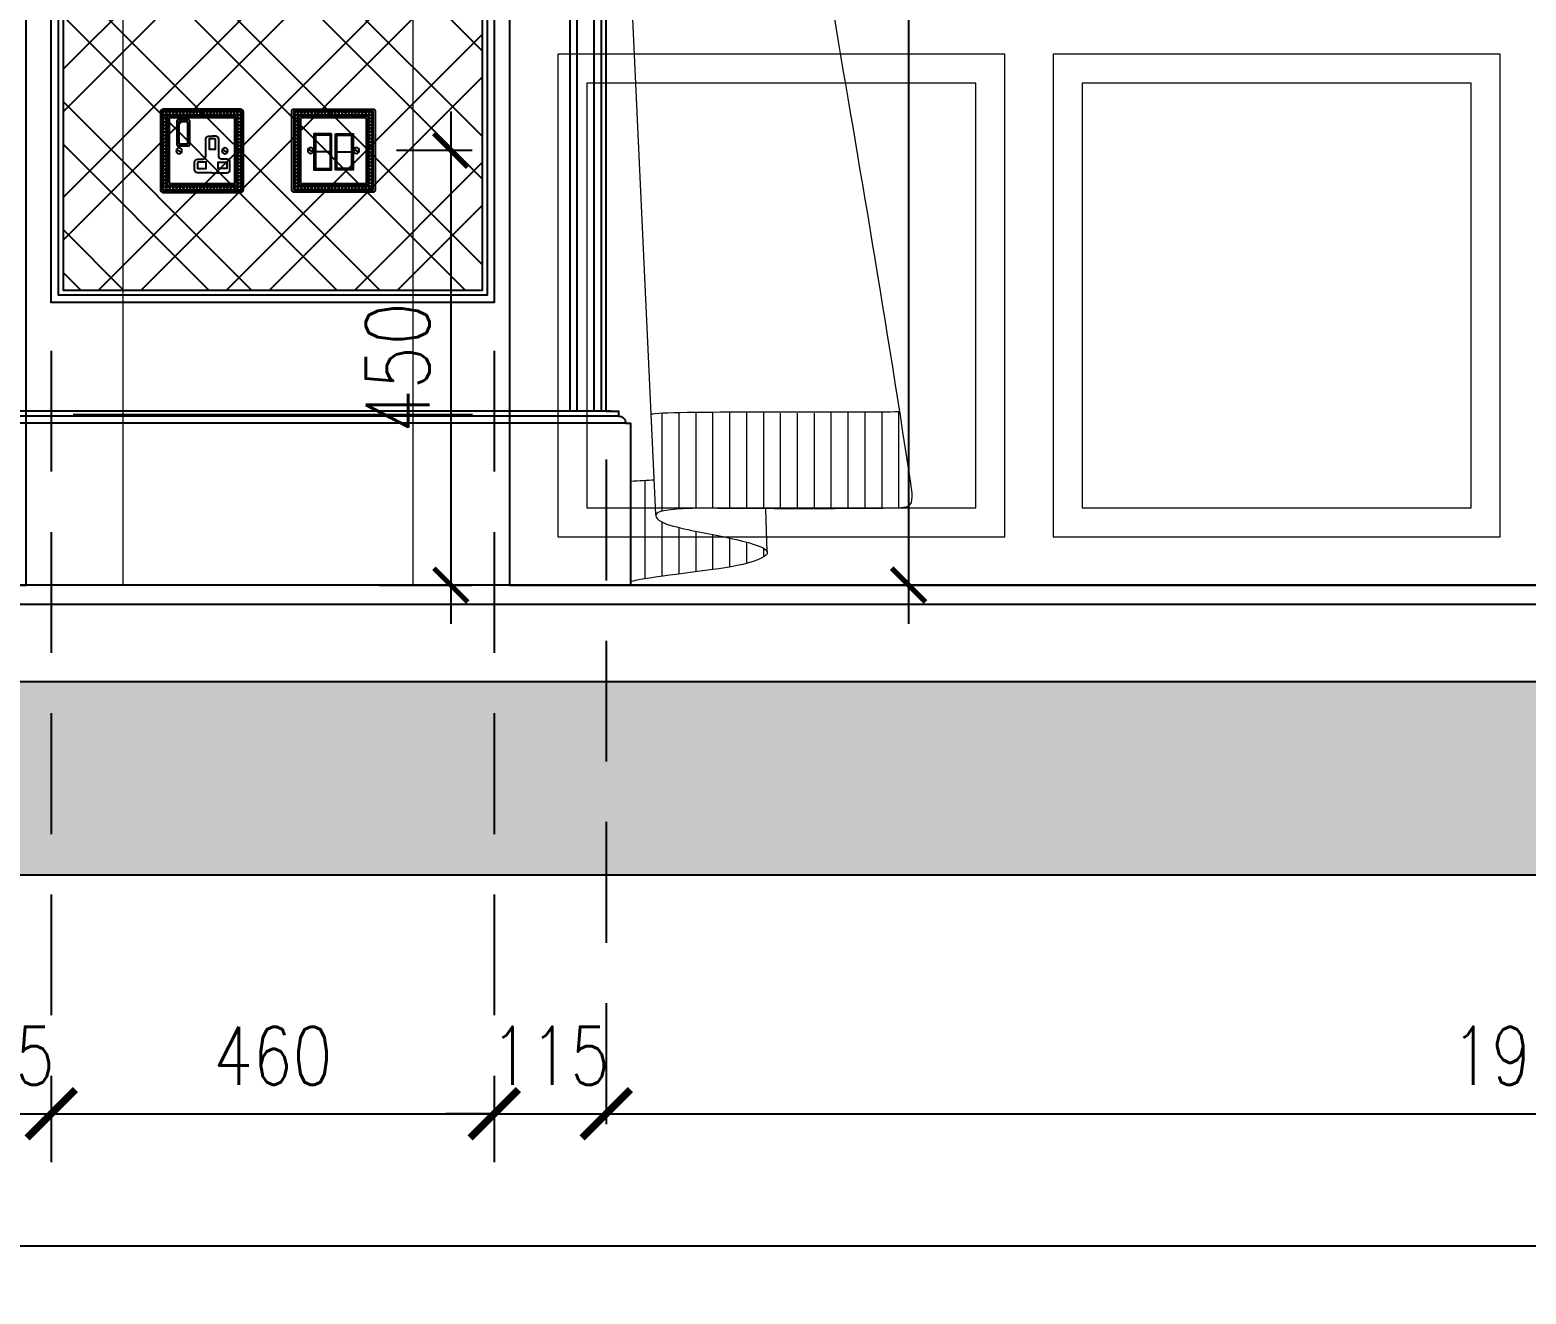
# Model space of a CAD drawing. Header units: inches. Extents: x -12478 to 399182, y -16583 to 525552.
# Drawn here: x 9105 to 10652, y 18129 to 19437 of the extents above; entities that cross this region are included whole.
import ezdxf

# ---------------------------------------------------------------- set-up
doc = ezdxf.new("R2010")
doc.units = ezdxf.units.IN
doc.header["$LTSCALE"] = 1000
doc.header["$MEASUREMENT"] = 0
doc.set_wipeout_variables(frame=1)
for name, pattern in [('DASHED', [0.75, 0.5, -0.25]), ('HIDDEN', [0.375, 0.25, -0.125]), ('HIDDEN2', [0.1875, 0.125, -0.0625])]:
    doc.linetypes.add(name, pattern=pattern)
for name, color, linetype in [('8', 8, 'Continuous'), ('A-DIM', 9, 'Continuous'), ('A-Hidden', 8, 'HIDDEN'), ('Layer1', 1, 'Continuous'), ('Layer3', 3, 'Continuous'), ('Layer7', 8, 'Continuous'), ('WOOD 01', 34, 'Continuous')]:
    doc.layers.add(name, color=color, linetype=linetype)
for name, color, linetype, lineweight in [('A-GLAZ', 134, 'Continuous', 18), ('Fabric', 253, 'Continuous', 0), ('Wood treillis', 111, 'Continuous', 0)]:
    doc.layers.add(name, color=color, linetype=linetype, lineweight=lineweight)
doc.styles.add('ST9', font='romans.shx', dxfattribs={"width": 0.8})
doc.styles.add('ZZ-Dim All', font='romans.shx', dxfattribs={"width": 0.8})
doc.dimstyles.new('DIM-100', dxfattribs={"dimscale": 50, "dimtxt": 1.25, "dimasz": 1, "dimexe": 1, "dimexo": 1, "dimgap": 0.6, "dimtad": 1, "dimdec": 0, "dimrnd": 5, "dimdsep": 46, "dimtxsty": 'ZZ-Dim All', "dimblk1": 'ARCHTICK', "dimblk2": 'ARCHTICK', "dimsah": 1, "dimcen": 1, "dimdle": 1, "dimclrd": 256, "dimclre": 8, "dimclrt": 256, "dimazin": 2, "dimtfac": 1, "dimtdec": 0, "dimtix": 1, "dimtmove": 2, "dimatfit": 2, "dimfxl": 0.1, "dimtolj": 1, "dimtzin": 0, "dimlwd": -1, "dimlwe": -1, "dimarcsym": 0})
doc.dimstyles.new('DIM-20', dxfattribs={"dimscale": 1000, "dimtxt": 0.044, "dimasz": 0.035, "dimexe": 0.022, "dimexo": 0.022, "dimgap": 0.022, "dimtad": 1, "dimdec": 0, "dimzin": 0, "dimdsep": 46, "dimtxsty": 'ST9', "dimblk1": 'ARCHTICK', "dimblk2": 'ARCHTICK', "dimsah": 1, "dimcen": 0.088, "dimdle": 0.04, "dimclrd": 256, "dimclre": 256, "dimclrt": 3, "dimadec": 0, "dimazin": 0, "dimtfac": 1, "dimtdec": 0, "dimtix": 1, "dimtofl": 0, "dimtmove": 1, "dimatfit": 3, "dimldrblk": 'CLOSED', "dimfxl": 1, "dimtolj": 1, "dimtzin": 0, "dimarcsym": 0})

# ---------------------------------------------------------------- blocks, each defined once
blk = doc.blocks.new('tel & internet')
blk.add_wipeout([(-11699, -81703.2), (-11617, -81703.2), (-11615.6, -81703.8), (-11615, -81705.2), (-11615, -81787.2), (-11615.6, -81788.6), (-11617, -81789.2), (-11699, -81789.2), (-11700.4, -81788.6), (-11701, -81787.2), (-11701, -81705.2), (-11700.4, -81703.8)])
at = {"layer": 'Layer7', "color": 1}
for p, q in [((-11699, -81705.2), (-11617, -81705.2)), ((-11699, -81787.2), (-11699, -81705.2)), ((-11617, -81705.2), (-11617, -81787.2)), ((-11694, -81780.2), (-11694, -81712.2)), ((-11692, -81710.2), (-11624, -81710.2)), ((-11692, -81712.2), (-11624, -81712.2)), ((-11692, -81780.2), (-11692, -81712.2)), ((-11624, -81712.2), (-11624, -81780.2)), ((-11622, -81712.2), (-11622, -81780.2)), ((-11684.2, -81747.8), (-11679.1, -81744.6)), ((-11661.3, -81747.5), (-11676.5, -81747.5)), ((-11654.7, -81747.5), (-11639.5, -81747.5)), ((-11636.9, -81747.8), (-11631.8, -81744.6)), ((-11624, -81780.2), (-11692, -81780.2)), ((-11624, -81782.2), (-11692, -81782.2)), ((-11617, -81787.2), (-11699, -81787.2))]:
    blk.add_line(p, q, dxfattribs=at)
blk.add_lwpolyline([(-11699, -81789.2), (-11617, -81789.2, 0.414214), (-11615, -81787.2), (-11615, -81705.2, 0.414214), (-11617, -81703.2), (-11699, -81703.2, 0.414214), (-11701, -81705.2), (-11701, -81787.2, 0.414214)], format="xyb", close=True, dxfattribs=at)
for points in [[(-11660.2, -81729), (-11678.2, -81729), (-11678.2, -81766), (-11660.2, -81766), (-11660.2, -81729)], [(-11655.8, -81729), (-11637.8, -81729), (-11637.8, -81766), (-11655.8, -81766), (-11655.8, -81729)]]:
    blk.add_lwpolyline(points, dxfattribs=at)
for points in [[(-11661.3, -81730.3), (-11676.5, -81730.3), (-11676.5, -81764.7), (-11661.3, -81764.7)], [(-11654.7, -81730.3), (-11639.5, -81730.3), (-11639.5, -81764.7), (-11654.7, -81764.7)]]:
    blk.add_lwpolyline(points, close=True, dxfattribs=at)
for centre, radius in [((-11696.5, -81707.5), 1.74), ((-11696.5, -81711), 1.74), ((-11693, -81707.5), 1.74), ((-11689.5, -81707.5), 1.74), ((-11686, -81707.5), 1.74), ((-11682.4, -81707.5), 1.74), ((-11678.9, -81707.5), 1.74), ((-11675.4, -81707.5), 1.74), ((-11672.2, -81707.5), 1.74), ((-11668.7, -81707.5), 1.74), ((-11665.2, -81707.5), 1.74), ((-11661.6, -81707.5), 1.74), ((-11658.1, -81707.5), 1.74), ((-11654.6, -81707.5), 1.74), ((-11651.1, -81707.5), 1.74), ((-11647.6, -81707.5), 1.74), ((-11644.1, -81707.5), 1.74), ((-11640.6, -81707.5), 1.74), ((-11637.1, -81707.5), 1.74), ((-11633.5, -81707.5), 1.74), ((-11630, -81707.5), 1.74), ((-11626.5, -81707.5), 1.74), ((-11623, -81707.5), 1.74), ((-11619.5, -81707.5), 1.74), ((-11619.5, -81711), 1.74), ((-11696.5, -81714.5), 1.74), ((-11696.5, -81718), 1.74), ((-11696.5, -81721.5), 1.74), ((-11696.5, -81725), 1.74), ((-11619.5, -81714.5), 1.74), ((-11619.5, -81718), 1.74), ((-11619.5, -81721.5), 1.74), ((-11619.5, -81725), 1.74), ((-11696.5, -81728.5), 1.74), ((-11696.5, -81732.1), 1.74), ((-11696.5, -81735.6), 1.74), ((-11696.5, -81739.1), 1.74), ((-11619.5, -81728.5), 1.74), ((-11619.5, -81732.1), 1.74), ((-11619.5, -81735.6), 1.74), ((-11619.5, -81739.1), 1.74), ((-11696.5, -81742.6), 1.74), ((-11696.5, -81746.1), 1.74), ((-11696.5, -81749.6), 1.74), ((-11696.5, -81753.1), 1.74), ((-11696.5, -81756.6), 1.74), ((-11696.5, -81756.6), 1.74), ((-11681.7, -81746.2), 3), ((-11634.3, -81746.2), 3), ((-11619.5, -81742.6), 1.74), ((-11619.5, -81746.1), 1.74), ((-11619.5, -81749.6), 1.74), ((-11619.5, -81753.1), 1.74), ((-11619.5, -81756.6), 1.74), ((-11696.5, -81760.2), 1.74), ((-11696.5, -81763.7), 1.74), ((-11696.5, -81767.4), 1.74), ((-11696.5, -81770.9), 1.74), ((-11619.5, -81760.2), 1.74), ((-11619.5, -81763.7), 1.74), ((-11619.5, -81767.4), 1.74), ((-11619.5, -81770.9), 1.74), ((-11696.5, -81774.4), 1.74), ((-11696.5, -81777.9), 1.74), ((-11696.5, -81781.5), 1.74), ((-11696.5, -81785), 1.74), ((-11693, -81785), 1.74), ((-11689.5, -81785), 1.74), ((-11686, -81785), 1.74), ((-11682.4, -81785), 1.74), ((-11678.9, -81785), 1.74), ((-11675.4, -81785), 1.74), ((-11672.2, -81785), 1.74), ((-11668.7, -81785), 1.74), ((-11665.2, -81785), 1.74), ((-11661.6, -81785), 1.74), ((-11658.1, -81785), 1.74), ((-11654.6, -81785), 1.74), ((-11651.1, -81785), 1.74), ((-11647.6, -81785), 1.74), ((-11644.1, -81785), 1.74), ((-11640.6, -81785), 1.74), ((-11637.1, -81785), 1.74), ((-11633.5, -81785), 1.74), ((-11630, -81785), 1.74), ((-11626.5, -81785), 1.74), ((-11623, -81785), 1.74), ((-11619.5, -81774.4), 1.74), ((-11619.5, -81777.9), 1.74), ((-11619.5, -81781.5), 1.74), ((-11619.5, -81785), 1.74)]:
    blk.add_circle(centre, radius, dxfattribs=at)
for centre, start, end in [((-11692, -81712.2), 90, 180), ((-11624, -81712.2), 0, 90), ((-11692, -81780.2), 180, 270), ((-11624, -81780.2), 270, 0)]:
    blk.add_arc(centre, 2, start, end, dxfattribs=at)
blk = doc.blocks.new('Wandsworth single socket')
at = {"layer": 'Layer7', "color": 1}
for p, q in [((4536.3, 1750.4), (4618.3, 1750.4)), ((4536.3, 1668.4), (4536.3, 1750.4)), ((4618.3, 1750.4), (4618.3, 1668.4)), ((4541.3, 1675.4), (4541.3, 1743.4)), ((4543.3, 1745.4), (4611.3, 1745.4)), ((4543.3, 1743.4), (4611.3, 1743.4)), ((4543.3, 1675.4), (4543.3, 1743.4)), ((4611.3, 1743.4), (4611.3, 1675.4)), ((4613.3, 1743.4), (4613.3, 1675.4)), ((4551.1, 1707.7), (4556.2, 1711)), ((4598.4, 1707.7), (4603.5, 1711)), ((4611.3, 1675.4), (4543.3, 1675.4)), ((4611.3, 1673.4), (4543.3, 1673.4)), ((4618.3, 1668.4), (4536.3, 1668.4))]:
    blk.add_line(p, q, dxfattribs=at)
for points in [[(4537.3, 1752.4), (4617.3, 1752.4, -0.414214), (4620.3, 1749.4), (4620.3, 1669.4, -0.414214), (4617.3, 1666.4), (4537.3, 1666.4, -0.414214), (4534.3, 1669.4), (4534.3, 1749.4, -0.414214)], [(4591, 1741.4), (4602.4, 1741.4, -0.414214), (4603.4, 1740.4), (4603.4, 1715.6, -0.414214), (4602.4, 1714.6), (4591, 1714.6, -0.414214), (4590, 1715.6), (4590, 1740.4, -0.414214)]]:
    blk.add_lwpolyline(points, format="xyb", close=True, dxfattribs=at)
for points in [[(4592, 1739.4), (4601.4, 1739.4), (4601.4, 1716.6), (4592, 1716.6)], [(4563.4, 1721.7), (4569.9, 1721.7), (4569.9, 1711.2), (4563.4, 1711.2)], [(4551.6, 1697.6), (4551.6, 1691), (4560.4, 1691), (4560.4, 1697.6)], [(4581.8, 1697.6), (4581.8, 1691), (4572.9, 1691), (4572.9, 1697.6)]]:
    blk.add_lwpolyline(points, close=True, dxfattribs=at)
for points in [[(4566.7, 1686.7), (4551.4, 1686.7, -0.414214), (4548.4, 1689.7), (4548.4, 1697.7, -0.414214), (4551.4, 1700.7), (4557, 1700.7, 0.414214), (4560, 1703.7), (4560, 1721.4, -0.414214), (4563, 1724.4), (4566.7, 1724.4)], [(4566.7, 1686.7), (4581.9, 1686.7, 0.414214), (4584.9, 1689.7), (4584.9, 1697.7, 0.414214), (4581.9, 1700.7), (4576.4, 1700.7, -0.414214), (4573.4, 1703.7), (4573.4, 1721.4, 0.414214), (4570.4, 1724.4), (4566.7, 1724.4)]]:
    blk.add_lwpolyline(points, format="xyb", dxfattribs=at)
for centre, radius in [((4538.8, 1748.1), 1.74), ((4542.3, 1748.1), 1.74), ((4545.8, 1748.1), 1.74), ((4549.3, 1748.1), 1.74), ((4552.8, 1748.1), 1.74), ((4556.4, 1748.1), 1.74), ((4559.9, 1748.1), 1.74), ((4563.1, 1748.1), 1.74), ((4566.6, 1748.1), 1.74), ((4570.1, 1748.1), 1.74), ((4573.6, 1748.1), 1.74), ((4577.2, 1748.1), 1.74), ((4580.7, 1748.1), 1.74), ((4584.2, 1748.1), 1.74), ((4587.7, 1748.1), 1.74), ((4591.2, 1748.1), 1.74), ((4594.7, 1748.1), 1.74), ((4598.2, 1748.1), 1.74), ((4601.7, 1748.1), 1.74), ((4605.3, 1748.1), 1.74), ((4608.8, 1748.1), 1.74), ((4612.3, 1748.1), 1.74), ((4615.8, 1748.1), 1.74), ((4538.8, 1744.6), 1.74), ((4538.8, 1741.1), 1.74), ((4538.8, 1737.6), 1.74), ((4538.8, 1734.1), 1.74), ((4615.8, 1744.6), 1.74), ((4615.8, 1741.1), 1.74), ((4615.8, 1737.6), 1.74), ((4615.8, 1734.1), 1.74), ((4538.8, 1730.5), 1.74), ((4538.8, 1727), 1.74), ((4538.8, 1723.5), 1.74), ((4538.8, 1720), 1.74), ((4538.8, 1716.5), 1.74), ((4615.8, 1730.5), 1.74), ((4615.8, 1727), 1.74), ((4615.8, 1723.5), 1.74), ((4615.8, 1720), 1.74), ((4615.8, 1716.5), 1.74), ((4538.8, 1713), 1.74), ((4538.8, 1709.5), 1.74), ((4538.8, 1706), 1.74), ((4538.8, 1702.4), 1.74), ((4553.6, 1709.4), 3), ((4601, 1709.4), 3), ((4615.8, 1713), 1.74), ((4615.8, 1709.5), 1.74), ((4615.8, 1706), 1.74), ((4615.8, 1702.4), 1.74), ((4538.8, 1698.9), 1.74), ((4538.8, 1698.9), 1.74), ((4538.8, 1695.4), 1.74), ((4538.8, 1691.9), 1.74), ((4538.8, 1688.2), 1.74), ((4615.8, 1698.9), 1.74), ((4615.8, 1695.4), 1.74), ((4615.8, 1691.9), 1.74), ((4615.8, 1688.2), 1.74), ((4538.8, 1684.7), 1.74), ((4538.8, 1681.2), 1.74), ((4538.8, 1677.6), 1.74), ((4538.8, 1674.1), 1.74), ((4538.8, 1670.6), 1.74), ((4542.3, 1670.6), 1.74), ((4545.8, 1670.6), 1.74), ((4549.3, 1670.6), 1.74), ((4552.8, 1670.6), 1.74), ((4556.4, 1670.6), 1.74), ((4559.9, 1670.6), 1.74), ((4563.1, 1670.6), 1.74), ((4566.6, 1670.6), 1.74), ((4570.1, 1670.6), 1.74), ((4573.6, 1670.6), 1.74), ((4577.2, 1670.6), 1.74), ((4580.7, 1670.6), 1.74), ((4584.2, 1670.6), 1.74), ((4587.7, 1670.6), 1.74), ((4591.2, 1670.6), 1.74), ((4594.7, 1670.6), 1.74), ((4598.2, 1670.6), 1.74), ((4601.7, 1670.6), 1.74), ((4605.3, 1670.6), 1.74), ((4608.8, 1670.6), 1.74), ((4612.3, 1670.6), 1.74), ((4615.8, 1684.7), 1.74), ((4615.8, 1681.2), 1.74), ((4615.8, 1677.6), 1.74), ((4615.8, 1674.1), 1.74), ((4615.8, 1670.6), 1.74)]:
    blk.add_circle(centre, radius, dxfattribs=at)
for centre, start, end in [((4543.3, 1743.4), 90, 180), ((4611.3, 1743.4), 0, 90), ((4543.3, 1675.4), 180, 270), ((4611.3, 1675.4), 270, 0)]:
    blk.add_arc(centre, 2, start, end, dxfattribs=at)
blk = doc.blocks.new('_ARCHTICK')
at = {"color": 0, "linetype": 'ByBlock', "const_width": 0.15}
blk.add_lwpolyline([(-0.5, -0.5), (0.5, 0.5)], dxfattribs=at)
blk = doc.blocks.new('*D220')
at = {"layer": 'A-DIM', "lineweight": -2, "transparency": 16777216}
for p, q in [((10013.7, 20802.1), (10013.7, 18822.1)), ((9372.7, 20762.1), (10035.7, 20762.1)), ((9961.8, 18862.1), (10035.7, 18862.1))]:
    blk.add_line(p, q, dxfattribs=at)
at = {"layer": 'Defpoints', "color": 0, "transparency": 16777216}
for p in [(9350.7, 20762.1, 0), (9939.8, 18862.1, 0), (10013.7, 18862.1)]:
    blk.add_point(p, dxfattribs=at)
at = {"layer": 'A-DIM', "lineweight": -2, "transparency": 16777216, "xscale": 35, "yscale": 35, "zscale": 35}
for p, rotation in [((10013.7, 20762.1), 90), ((10013.7, 18862.1), 270)]:
    blk.add_blockref('_ARCHTICK', p, dxfattribs=dict(at, rotation=rotation))
at = {"layer": 'A-DIM', "color": 3, "transparency": 16777216, "insert": (9958.7, 19812.1), "char_height": 66, "attachment_point": 5, "rotation": 90, "style": 'ST9'}
blk.add_mtext('\\A1;1900', dxfattribs=at)
blk = doc.blocks.new('_CLOSED')
at = {"color": 0, "linetype": 'ByBlock'}
for p, q in [((-1, 0.167), (0, 0)), ((-1, 0.167), (-1, -0.167)), ((0, 0), (-1, -0.167)), ((0, 0), (-1, 0))]:
    blk.add_line(p, q, dxfattribs=at)
blk = doc.blocks.new('*D221')
at = {"layer": 'A-DIM', "lineweight": -2, "transparency": 16777216}
for p, q in [((9540, 19352.1), (9540, 18822.1)), ((9483.7, 19312.1), (9562, 19312.1)), ((9466.1, 18862.1), (9562, 18862.1))]:
    blk.add_line(p, q, dxfattribs=at)
at = {"layer": 'Defpoints', "color": 0, "transparency": 16777216}
for p in [(9461.7, 19312.1, 0), (9444.1, 18862.1, 0), (9540, 18862.1)]:
    blk.add_point(p, dxfattribs=at)
at = {"layer": 'A-DIM', "lineweight": -2, "transparency": 16777216, "xscale": 35, "yscale": 35, "zscale": 35}
for p, rotation in [((9540, 19312.1), 90), ((9540, 18862.1), 270)]:
    blk.add_blockref('_ARCHTICK', p, dxfattribs=dict(at, rotation=rotation))
at = {"layer": 'A-DIM', "color": 3, "transparency": 16777216, "insert": (9485, 19087.1), "char_height": 66, "attachment_point": 5, "rotation": 90, "style": 'ST9'}
blk.add_mtext('\\A1;450', dxfattribs=at)
blk = doc.blocks.new('win-2100')
at = {"layer": 'A-GLAZ', "color": 8, "linetype": 'ByBlock', "lineweight": 0, "ltscale": 0.5, "elevation": 0}
for points in [[(-1150, 2000), (-1150, -400)], [(1150, 2000), (1150, -400)]]:
    blk.add_lwpolyline(points, dxfattribs=at)
for points in [[(-1000, -350), (-537.5, -350), (-537.5, 149.5), (-1000, 149.5)], [(-487.5, -350), (-25, -350), (-25, 149.5), (-487.5, 149.5)], [(-970, -320), (-567.5, -320), (-567.5, 119.5), (-970, 119.5)], [(-457.5, -320), (-55, -320), (-55, 119.5), (-457.5, 119.5)]]:
    blk.add_lwpolyline(points, close=True, dxfattribs=at)
at = {"layer": 'Layer1', "elevation": 0}
blk.add_lwpolyline([(-1050, 2000), (-1050, -400), (1050, -400), (1050, 2000)], dxfattribs=at)
blk = doc.blocks.new('MAK-GF10 structrual elev A')
at = {"layer": 'Layer7'}
h = blk.add_hatch(dxfattribs=at)
h.set_pattern_fill('AR-CONC', color=256, scale=10, style=0)
h.set_pattern_definition([(50, (-400019.973, -95237.583), (71.726018, -6.2752135), [7.5, -82.5]), (355, (-400019.97, -95237.58), (-13.875133, 75.219213), [6, -66]), (100.4514, (-400013.996, -95238.106), (57.850938, 68.943954), [6.374019, -70.114211]), (46.1842, (-400019.97, -95217.58), (106.724105, -16.551901), [11.25, -123.75]), (96.6356, (-400011.08, -95218.96), (93.46627, 97.411787), [9.56103, -105.1713]), (351.1842, (-400019.97, -95217.58), (93.466195, 97.41186), [9, -99]), (21, (-400009.973, -95222.583), (59.690705, -40.261889), [7.5, -82.5]), (326, (-400009.97, -95222.58), (24.331533, 72.515005), [6, -66]), (71.4514, (-400005, -95225.94), (84.022263, 32.25305), [6.374019, -70.114211]), (37.5, (-400019.973, -95237.583), (1.2159855, 33.2893854), [0, -65.2, 0, -67, 0, -66.25]), (7.5, (-400019.973, -95237.583), (26.3069537, 39.4411712), [0, -38.2, 0, -63.7, 0, -25.25]), (327.5, (-400042.273, -95237.583), (53.3822436, -2.2554872), [0, -25, 0, -78, 0, -103.5]), (317.5, (-400052.273, -95237.583), (58.318617, 10.010498), [0, -32.5, 0, -51.8, 0, -73.5])])
h.paths.add_polyline_path([(13544.6, 18762.1), (13544.6, 18562.1), (2747.6, 18562.1), (2747.6, 18762.1)])
at = {"layer": 'Layer1'}
for p, q in [((13544.6, 18862.1, 0), (3102.4, 18862.1, 0)), ((13544.6, 18842.1, 0), (3102.4, 18842.1, 0))]:
    blk.add_line(p, q, dxfattribs=at)
at = {"layer": 'Layer3'}
for p, q in [((13544.6, 18762.1, 0), (2747.6, 18762.1, 0)), ((13544.6, 18562.1, 0), (2747.6, 18562.1, 0))]:
    blk.add_line(p, q, dxfattribs=at)
at = {"layer": 'A-GLAZ'}
for p in [(8050.7, 19262.1, 0), (10650.7, 19262.1, 0)]:
    blk.add_blockref('win-2100', p, dxfattribs=at)
blk = doc.blocks.new('curtain elev1')
at = {"layer": 'Fabric', "lineweight": 0}
for p, q in [((322606.7, -10300.7, 0), (322606.7, -10199.6, 0)), ((322624.2, -10298.6, 0), (322624.2, -10198.7, 0)), ((322641.7, -10297.7, 0), (322641.7, -10198.7, 0)), ((322659.2, -10297.8, 0), (322659.2, -10198.8, 0)), ((322676.7, -10297.9, 0), (322676.7, -10198.9, 0)), ((322694.2, -10298, 0), (322694.2, -10199, 0)), ((322711.7, -10298.1, 0), (322711.7, -10199.1, 0)), ((322729.2, -10298.2, 0), (322729.2, -10199.2, 0)), ((322746.7, -10298.3, 0), (322746.7, -10199.2, 0)), ((322764.2, -10298.3, 0), (322764.2, -10199.2, 0)), ((322781.7, -10298.2, 0), (322781.7, -10199.1, 0)), ((322799.2, -10298.2, 0), (322799.2, -10199, 0)), ((322816.7, -10298.1, 0), (322816.7, -10198.8, 0)), ((322834.2, -10297.9, 0), (322834.2, -10198.4, 0)), ((322851.7, -10297.5, 0), (322851.7, -10198, 0)), ((322589.2, -10370.6, 0), (322589.2, -10269.1, 0)), ((322606.7, -10368.1, 0), (322606.7, -10312.1, 0)), ((322624.2, -10365.8, 0), (322624.2, -10317.7, 0)), ((322641.7, -10363.5, 0), (322641.7, -10321.6, 0)), ((322659.2, -10361.2, 0), (322659.2, -10325.1, 0)), ((322676.7, -10358.6, 0), (322676.7, -10328.6, 0)), ((322694.2, -10354.7, 0), (322694.2, -10332.8, 0)), ((322711.7, -10347.9, 0), (322711.7, -10339.2, 0))]:
    blk.add_line(p, q, dxfattribs=at)
at = {"layer": 'Fabric', "lineweight": 0, "elevation": 0}
for points in [[(322600.3, -10304.2), (322549, -9204.4)], [(322715.4, -10342.9), (322713.9, -10298.2)]]:
    blk.add_lwpolyline(points, dxfattribs=at)
at = {"layer": 'Fabric', "lineweight": 0}
for points, knots in [([(322700, -9237.1, 0), (322700.3, -9239.4, 0), (322700.6, -9241.8, 0), (322701, -9244.2, 0), (322701, -9244.2, 0), (322701, -9244.2, 0), (322701, -9244.2, 0), (322756.3, -9660, 0), (322807, -9895.7, 0), (322867.3, -10296.7, 0), (322846.1, -10297.8, 0), (322766.9, -10298.5, 0), (322694.3, -10298.1, 0), (322628.8, -10297.5, 0), (322598.6, -10301.5, 0), (322602, -10312.1, 0), (322639.6, -10322, 0), (322679.7, -10328, 0), (322724.5, -10341.1, 0), (322697.9, -10355.6, 0), (322632.2, -10365.4, 0), (322577, -10371.2, 0), (322573.9, -10374.2, 0)], [204.389175, 204.389175, 204.389175, 204.389175, 209.256711, 209.256711, 209.256711, 209.258227, 209.258227, 209.258227, 1067.803273, 1090.343366, 1101.041024, 1124.788132, 1253.632328, 1281.505184, 1291.97919, 1296.93529, 1312.115972, 1346.838143, 1377.534104, 1387.5713, 1425.177123, 1520.355421, 1520.355421, 1520.355421, 1520.355421]), ([(322852.2, -10198, 0), (322852.2, -10198, 0), (322852.2, -10198, 0), (322852.1, -10198, 0), (322809.5, -10199.2, 0), (322619.6, -10197, 0), (322597, -10200.3, 0), (322597, -10200.3, 0), (322597, -10200.3, 0), (322597, -10200.3, 0), (322596.5, -10200.4, 0), (322596, -10200.4, 0), (322595.5, -10200.5, 0)], [1455.987288, 1455.987288, 1455.987288, 1455.987288, 1456.070777, 1456.070777, 1456.070777, 1546.846982, 1546.846982, 1546.846982, 1546.968879, 1546.968879, 1546.968879, 1548.937695, 1548.937695, 1548.937695, 1548.937695])]:
    blk.add_open_spline(points, degree=3, knots=knots, dxfattribs=at)
blk.add_open_spline([(322598.7, -10268.7, 0), (322591.6, -10269, 0), (322583.1, -10269.4, 0), (322573.9, -10270, 0)], degree=3, dxfattribs=at)
blk = doc.blocks.new('*D381')
at = {"layer": 'A-DIM', "color": 8, "linetype": 'HIDDEN2', "transparency": 16777216}
for p, q in [((9126.7, 19104.6), (9126.7, 18265.2)), ((9010.8, 18992.1), (9010.8, 18265.2))]:
    blk.add_line(p, q, dxfattribs=at)
at = {"layer": 'A-DIM', "transparency": 16777216}
for p, q in [((9010.8, 18315.2), (8960.8, 18315.2)), ((9010.8, 18315.2), (9126.7, 18315.2)), ((9126.7, 18315.2), (9176.7, 18315.2))]:
    blk.add_line(p, q, dxfattribs=at)
at = {"layer": 'Defpoints', "color": 0, "transparency": 16777216}
for p in [(9126.7, 19154.6, 0), (9010.8, 19042.1, 0), (9126.7, 18315.2)]:
    blk.add_point(p, dxfattribs=at)
at = {"layer": 'A-DIM', "transparency": 16777216, "xscale": 50, "yscale": 50, "zscale": 50}
blk.add_blockref('_ARCHTICK', (9010.8, 18315.2), dxfattribs=at)
at = {"layer": 'A-DIM', "transparency": 16777216, "xscale": 50, "yscale": 50, "zscale": 50, "rotation": 180}
blk.add_blockref('_ARCHTICK', (9126.7, 18315.2), dxfattribs=at)
at = {"layer": 'A-DIM', "color": 3, "transparency": 16777216, "insert": (9068.7, 18375.2), "char_height": 60, "attachment_point": 5, "style": 'ZZ-Dim All'}
blk.add_mtext('\\A1;115', dxfattribs=at)
blk = doc.blocks.new('*D382')
at = {"layer": 'A-DIM', "color": 8, "linetype": 'HIDDEN2', "transparency": 16777216}
for p, q in [((9126.7, 19104.6), (9126.7, 18265.2)), ((9585, 19104.6), (9585, 18265.2))]:
    blk.add_line(p, q, dxfattribs=at)
at = {"layer": 'A-DIM', "transparency": 16777216}
blk.add_line((9076.7, 18315.2), (9635, 18315.2), dxfattribs=at)
at = {"layer": 'Defpoints', "color": 0, "transparency": 16777216}
for p in [(9126.7, 19154.6, 0), (9585, 19154.6, 0), (9585, 18315.2)]:
    blk.add_point(p, dxfattribs=at)
at = {"layer": 'A-DIM', "transparency": 16777216, "xscale": 50, "yscale": 50, "zscale": 50, "rotation": 180}
blk.add_blockref('_ARCHTICK', (9126.7, 18315.2), dxfattribs=at)
at = {"layer": 'A-DIM', "transparency": 16777216, "xscale": 50, "yscale": 50, "zscale": 50}
blk.add_blockref('_ARCHTICK', (9585, 18315.2), dxfattribs=at)
at = {"layer": 'A-DIM', "color": 3, "transparency": 16777216, "insert": (9355.8, 18375.2), "char_height": 60, "attachment_point": 5, "style": 'ZZ-Dim All'}
blk.add_mtext('\\A1;460', dxfattribs=at)
blk = doc.blocks.new('*D383')
at = {"layer": 'A-DIM', "color": 8, "linetype": 'HIDDEN2', "transparency": 16777216}
for p, q in [((9585, 19104.6), (9585, 18265.2)), ((9700.9, 18992.1), (9700.9, 18265.2))]:
    blk.add_line(p, q, dxfattribs=at)
at = {"layer": 'A-DIM', "transparency": 16777216}
for p, q in [((9585, 18315.2), (9535, 18315.2)), ((9585, 18315.2), (9700.9, 18315.2)), ((9700.9, 18315.2), (9750.9, 18315.2))]:
    blk.add_line(p, q, dxfattribs=at)
at = {"layer": 'Defpoints', "color": 0, "transparency": 16777216}
for p in [(9585, 19154.6, 0), (9700.9, 19042.1), (9700.9, 18315.2)]:
    blk.add_point(p, dxfattribs=at)
at = {"layer": 'A-DIM', "transparency": 16777216, "xscale": 50, "yscale": 50, "zscale": 50}
blk.add_blockref('_ARCHTICK', (9585, 18315.2), dxfattribs=at)
at = {"layer": 'A-DIM', "transparency": 16777216, "xscale": 50, "yscale": 50, "zscale": 50, "rotation": 180}
blk.add_blockref('_ARCHTICK', (9700.9, 18315.2), dxfattribs=at)
at = {"layer": 'A-DIM', "color": 3, "transparency": 16777216, "insert": (9642.9, 18375.2), "char_height": 60, "attachment_point": 5, "style": 'ZZ-Dim All'}
blk.add_mtext('\\A1;115', dxfattribs=at)
blk = doc.blocks.new('*D384')
at = {"layer": 'A-DIM', "color": 8, "linetype": 'HIDDEN2', "transparency": 16777216}
for p, q in [((9700.9, 18992.1), (9700.9, 18265.2)), ((11614.2, 18992.1), (11614.2, 18265.2))]:
    blk.add_line(p, q, dxfattribs=at)
at = {"layer": 'A-DIM', "transparency": 16777216}
blk.add_line((9650.9, 18315.2), (11664.2, 18315.2), dxfattribs=at)
at = {"layer": 'Defpoints', "color": 0, "transparency": 16777216}
for p in [(9700.9, 19042.1), (11614.2, 19042.1), (11614.2, 18315.2)]:
    blk.add_point(p, dxfattribs=at)
at = {"layer": 'A-DIM', "transparency": 16777216, "xscale": 50, "yscale": 50, "zscale": 50, "rotation": 180}
blk.add_blockref('_ARCHTICK', (9700.9, 18315.2), dxfattribs=at)
at = {"layer": 'A-DIM', "transparency": 16777216, "xscale": 50, "yscale": 50, "zscale": 50}
blk.add_blockref('_ARCHTICK', (11614.2, 18315.2), dxfattribs=at)
at = {"layer": 'A-DIM', "color": 3, "transparency": 16777216, "insert": (10657.5, 18375.2), "char_height": 60, "attachment_point": 5, "style": 'ZZ-Dim All'}
blk.add_mtext('\\A1;1915', dxfattribs=at)
blk = doc.blocks.new('*D390')
at = {"layer": 'A-DIM', "color": 8, "linetype": 'HIDDEN2', "transparency": 16777216}
for p, q in [((3122.4, 18812.1), (3122.4, 18128.7)), ((12982.4, 18812.1), (12982.4, 18128.7))]:
    blk.add_line(p, q, dxfattribs=at)
at = {"layer": 'A-DIM', "transparency": 16777216}
blk.add_line((3072.4, 18178.7), (13032.4, 18178.7), dxfattribs=at)
at = {"layer": 'Defpoints', "color": 0, "transparency": 16777216}
for p in [(3122.4, 18862.1, 0), (12982.4, 18862.1, 0), (12982.4, 18178.7)]:
    blk.add_point(p, dxfattribs=at)
at = {"layer": 'A-DIM', "transparency": 16777216, "xscale": 50, "yscale": 50, "zscale": 50, "rotation": 180}
blk.add_blockref('_ARCHTICK', (3122.4, 18178.7), dxfattribs=at)
at = {"layer": 'A-DIM', "transparency": 16777216, "xscale": 50, "yscale": 50, "zscale": 50}
blk.add_blockref('_ARCHTICK', (12982.4, 18178.7), dxfattribs=at)
at = {"layer": 'A-DIM', "color": 3, "transparency": 16777216, "insert": (8052.4, 18238.7), "char_height": 60, "attachment_point": 5, "style": 'ZZ-Dim All'}
blk.add_mtext('\\A1;9860', dxfattribs=at)

msp = doc.modelspace()

# ---------------------------------------------------------------- linework, layer by layer
at = {"layer": 'A-Hidden', "linetype": 'DASHED', "lineweight": 0, "ltscale": 10}
msp.add_line((15334.4, 18862.1, 0), (2054.3, 18862.1, 0), dxfattribs=at)
at = {"layer": 'WOOD 01', "lineweight": 0, "ltscale": 500}
for p, q in [((9149.2, 19042.1, 0), (9562.4, 19042.1, 0)), ((9149.2, 19039.1, 0), (9562.4, 19039.1, 0))]:
    msp.add_line(p, q, dxfattribs=at)
at = {"layer": 'Wood treillis', "color": 0, "lineweight": -2}
for p, q in [((9703.4, 19042.1, 0), (9010.8, 19042.1, 0)), ((9720.9, 19029.6, 0), (8990.8, 19029.6, 0)), ((9713.4, 19037.1, 0), (8998.3, 19037.1, 0))]:
    msp.add_line(p, q, dxfattribs=at)
at = {"layer": 'Wood treillis', "lineweight": -2, "elevation": 0}
for points in [[(9663.4, 19042.1), (9663.4, 20880.4, -1), (11651.7, 20880.4), (11651.7, 19042.1)], [(9670.9, 19042.1), (9670.9, 20880.4, -1), (11644.2, 20880.4), (11644.2, 19042.1)], [(9688.4, 19042.1), (9688.4, 20880.4, -1), (11626.7, 20880.4), (11626.7, 19042.1)], [(9695.9, 19042.1), (9695.9, 20880.4, -1), (11619.2, 20880.4), (11619.2, 19042.1)], [(9700.9, 19042.1), (9700.9, 20880.4, -1), (11614.2, 20880.4), (11614.2, 19042.1)]]:
    msp.add_lwpolyline(points, format="xyb", dxfattribs=at)
at = {"layer": 'Wood treillis', "color": 0, "lineweight": -2, "elevation": 0}
msp.add_lwpolyline([(9705.9, 19042.1), (9700.9, 19042.1), (9700.9, 19042.1), (9700.9, 19042.1), (9713.4, 19042.1), (9713.4, 19037.1, -0.414214), (9720.9, 19029.6), (9725.9, 19029.6), (9725.9, 18862.1)], format="xyb", dxfattribs=at)

# ---------------------------------------------------------------- block references
msp.add_blockref('curtain elev1', (-312848, 29239.4, 0))
at = {"xscale": -1, "rotation": 359.9999999999999}
for name, p in [('Wandsworth single socket', (13859.9, 17602.1, 0)), ('tel & internet', (-2239.3, 101057.9, 0))]:
    msp.add_blockref(name, p, dxfattribs=at)

# ---------------------------------------------------------------- dimensions: what is measured, and where the dimension line sits
at = {"layer": 'A-DIM'}
for base, p1, p2, picture, middle in [((9126.7, 18315.2), (9010.8, 19042.1, 0), (9126.7, 19154.6, 0), '*D381', (9068.7, 18375.2)), ((9585, 18315.2), (9126.7, 19154.6, 0), (9585, 19154.6, 0), '*D382', (9355.8, 18375.2)), ((9700.9, 18315.2), (9585, 19154.6, 0), (9700.9, 19042.1), '*D383', (9642.9, 18375.2)), ((11614.2, 18315.2), (9700.9, 19042.1), (11614.2, 19042.1), '*D384', (10657.5, 18375.2)), ((12982.4, 18178.7), (3122.4, 18862.1, 0), (12982.4, 18862.1, 0), '*D390', (8052.4, 18238.7))]:
    dim = msp.add_linear_dim(base=base, p1=p1, p2=p2, dimstyle='DIM-100', override={"dimtxt": 1.2, "dimclrt": 3}, dxfattribs=at)
    dim.commit()
    dim.dimension.update_dxf_attribs({"geometry": picture, "text_midpoint": middle})

# ---------------------------------------------------------------- next in the draw order: hatches: boundary and pattern name
at = {"layer": 'Wood treillis', "lineweight": -2}
h = msp.add_hatch(dxfattribs=at)
h.set_pattern_fill('ANSI32', color=256, scale=250)
h.set_pattern_definition([(45, (2603.44, 0), (-66.29126, 66.29126), []), (45, (2647.64, 0), (-66.29126, 66.29126), [])])
h.paths.add_polyline_path([(9355.8, 19167.1), (9139.2, 19167.1), (9139.3, 21862.1), (9355.8, 21862.1), (9572.3, 21862.1), (9572.5, 19167.1)])
h = msp.add_hatch(dxfattribs=at)
h.set_pattern_fill('ANSI32', color=256, scale=250, angle=90)
h.set_pattern_definition([(135, (2603.44, 0), (-66.29126, -66.29126), []), (135, (2603.44, 44.19), (-66.29126, -66.29126), [])])
h.paths.add_polyline_path([(9355.8, 19167.1), (9572.5, 19167.1), (9572.3, 21862.1), (9355.8, 21862.1), (9139.3, 21862.1), (9139.2, 19167.1)])

# ---------------------------------------------------------------- next in the draw order: linework, layer by layer
at = {"layer": 'Wood treillis', "lineweight": -2, "elevation": 0}
for points in [[(9355.8, 19154.6), (9126.7, 19154.6), (9126.8, 21874.6), (9355.8, 21874.6), (9584.8, 21874.6), (9585, 19154.6)], [(9355.8, 19162.1), (9134.2, 19162.1), (9134.3, 21867.1), (9355.8, 21867.1), (9577.3, 21867.1), (9577.5, 19162.1)], [(9355.8, 19167.1), (9139.2, 19167.1), (9139.3, 21862.1), (9355.8, 21862.1), (9572.3, 21862.1), (9572.5, 19167.1)]]:
    msp.add_lwpolyline(points, close=True, dxfattribs=at)

# ---------------------------------------------------------------- next in the draw order: block references
at = {"layer": '8', "color": 2}
msp.add_blockref('MAK-GF10 structrual elev A', (0, 0), dxfattribs=at)

# ---------------------------------------------------------------- next in the draw order: dimensions: what is measured, and where the dimension line sits
at = {"layer": 'A-DIM'}
for base, p1, p2, picture, middle in [((10013.7, 18862.1, 0), (9350.7, 20762.1, 0), (9939.8, 18862.1, 0), '*D220', (9958.7, 19812.1, 0)), ((9540, 18862.1, 0), (9461.7, 19312.1, 0), (9444.1, 18862.1, 0), '*D221', (9485, 19087.1, 0))]:
    dim = msp.add_linear_dim(base=base, p1=p1, p2=p2, angle=90, dimstyle='DIM-20', override={"dimtxt": 0.066}, dxfattribs=at)
    dim.commit()
    dim.dimension.update_dxf_attribs({"geometry": picture, "text_midpoint": middle})

doc.saveas('drawing.dxf')
